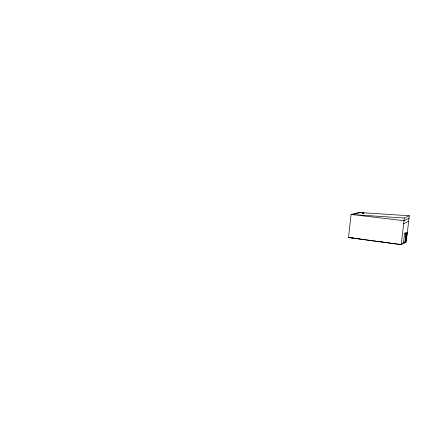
<?xml version="1.0" encoding="UTF-8"?>
<svg xmlns="http://www.w3.org/2000/svg" width="431" height="431" viewBox="0 0 431 431"><rect width="100%" height="100%" fill="white"/><g stroke="black" fill="none" stroke-linecap="round" stroke-linejoin="round"><path stroke-width="0.65" d="M409.283 215.769L404.321 218.043L401.261 244.63L348.539 237.535L351.06 214.466L358.888 212.472L409.283 215.769L406.39 240.681M358.872 212.607L360.892 212.704M404.951 242.147L405.975 242.179L407.063 232.832L405.7 232.659L404.617 233.354L403.524 242.815L401.261 244.63L348.539 237.535L349.552 237.535M405.857 242.265L406.886 233.435L406.045 233.99L405.005 242.912L403.524 242.815L404.898 242.992L405.997 233.527L407.063 232.832M399.316 244.178L401.261 244.63L403.825 242.653M403.675 223.786L408.658 221.184M408.992 218.285L404.03 220.704L351.06 214.466L404.321 218.043M353.081 214.53L355.623 213.868M355.882 213.803L357.768 213.313M358.032 213.243L360.176 212.693L358.888 212.472M362.212 212.984L363.548 213.135M364.233 213.092L362.153 212.919L363.473 213.108M404.617 233.354L405.997 233.527M405.07 242.06L405.975 242.179M351.874 237.713L353.183 237.885M355.144 238.144L356.453 238.316M358.597 238.596L359.907 238.769M380.912 241.532L382.227 241.705M387.474 242.394L388.789 242.567M394.053 243.262L395.259 243.423M399.472 244.145L401.261 244.63"/></g></svg>
